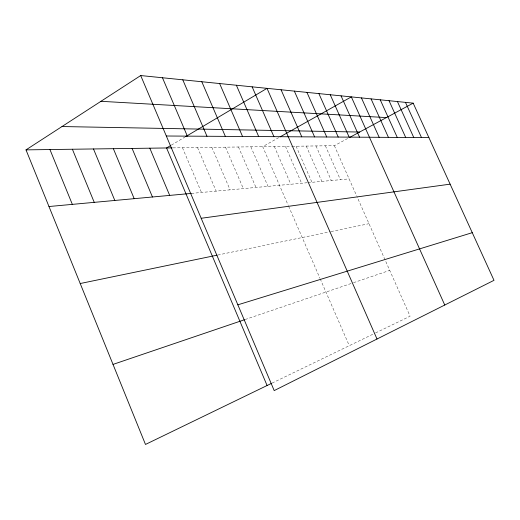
<?xml version="1.0" encoding="UTF-8"?>
<svg xmlns="http://www.w3.org/2000/svg" width="520" height="520" viewBox="0 0 520 520"><rect width="100%" height="100%" fill="white"/><g stroke="black" fill="none" stroke-linecap="round" stroke-linejoin="round"><path stroke-width="0.39" stroke-dasharray="2.6 1.95" d="M171.373 145.119L185.022 137.013M278.752 137.638L262.685 146.66L288.301 205.53M292.279 146.263L334.366 145.691L349.037 137.774M272.11 383.084L374.881 333.275M375.576 332.937L410.085 316.212L356.974 196.606M245.167 319.507L352.788 282.939M353.516 282.692L389.734 270.381M217.834 255.014L330.311 231.712M331.071 231.55L369.005 223.691M191.425 193.401L307.171 182.741M307.964 182.669L349.102 178.88M172.933 147.881L291.525 146.269M334.366 145.691L356.662 195.897M325.383 145.808L340.385 179.686M316.024 145.938L331.298 180.518M306.261 146.068L321.822 181.395M296.082 146.211L311.935 182.306M285.441 146.354L301.606 183.255M274.326 146.504L290.803 184.249M288.613 206.258L319.911 278.181M320.229 278.915L349.278 345.683M250.861 146.822L268.002 186.349M238.472 146.991L255.964 187.46M225.492 147.167L243.334 188.624M211.861 147.349L230.081 189.846M197.535 147.544L216.144 191.126M182.462 147.751L201.474 192.478"/><path stroke-width="0.78" d="M271.394 383.428L145.483 444.45L26 149.87L140.706 75.55L413.173 103.148L494 280.325L274.196 390.598L140.706 75.55M170.69 145.522L166.576 147.966L267.085 385.515M185.692 136.617L267.014 88.348L377.007 339.021M280.111 136.877L351.332 96.883L444.756 305.032M349.739 137.391L413.173 103.148M113.016 364.41L244.413 319.761M237.848 304.824L472.264 232.674M80.21 283.53L217.048 255.177M201.181 218.276L450.125 184.158M48.977 206.525L191.425 193.401M26 149.87L172.133 147.888M166.316 136.006L428.896 137.612M62.01 126.542L359.638 132.048M100.965 101.302L386.418 117.591M405.47 102.369L421.493 137.566M397.429 101.556L413.771 137.52M389.031 100.705L405.697 137.469M380.25 99.814L397.26 137.417M371.059 98.885L388.421 137.365M361.433 97.909L379.165 137.306M341.042 95.843L359.548 137.189M330.245 94.751L349.154 137.124M318.89 93.6L338.228 137.053M306.943 92.391L326.722 136.988M294.353 91.117L314.594 136.91M281.06 89.765L301.788 136.832M252.142 86.84L273.917 136.662M236.373 85.241L258.707 136.572M219.622 83.544L242.547 136.468M201.799 81.737L225.342 136.363M182.786 79.814L206.98 136.253M162.468 77.753L187.356 136.13M149.819 148.194L169.696 195.403M132.106 148.434L152.445 196.995M113.367 148.688L134.186 198.672M93.49 148.954L114.816 200.46M72.391 149.24L94.237 202.352M49.94 149.546L72.339 204.373"/></g></svg>
